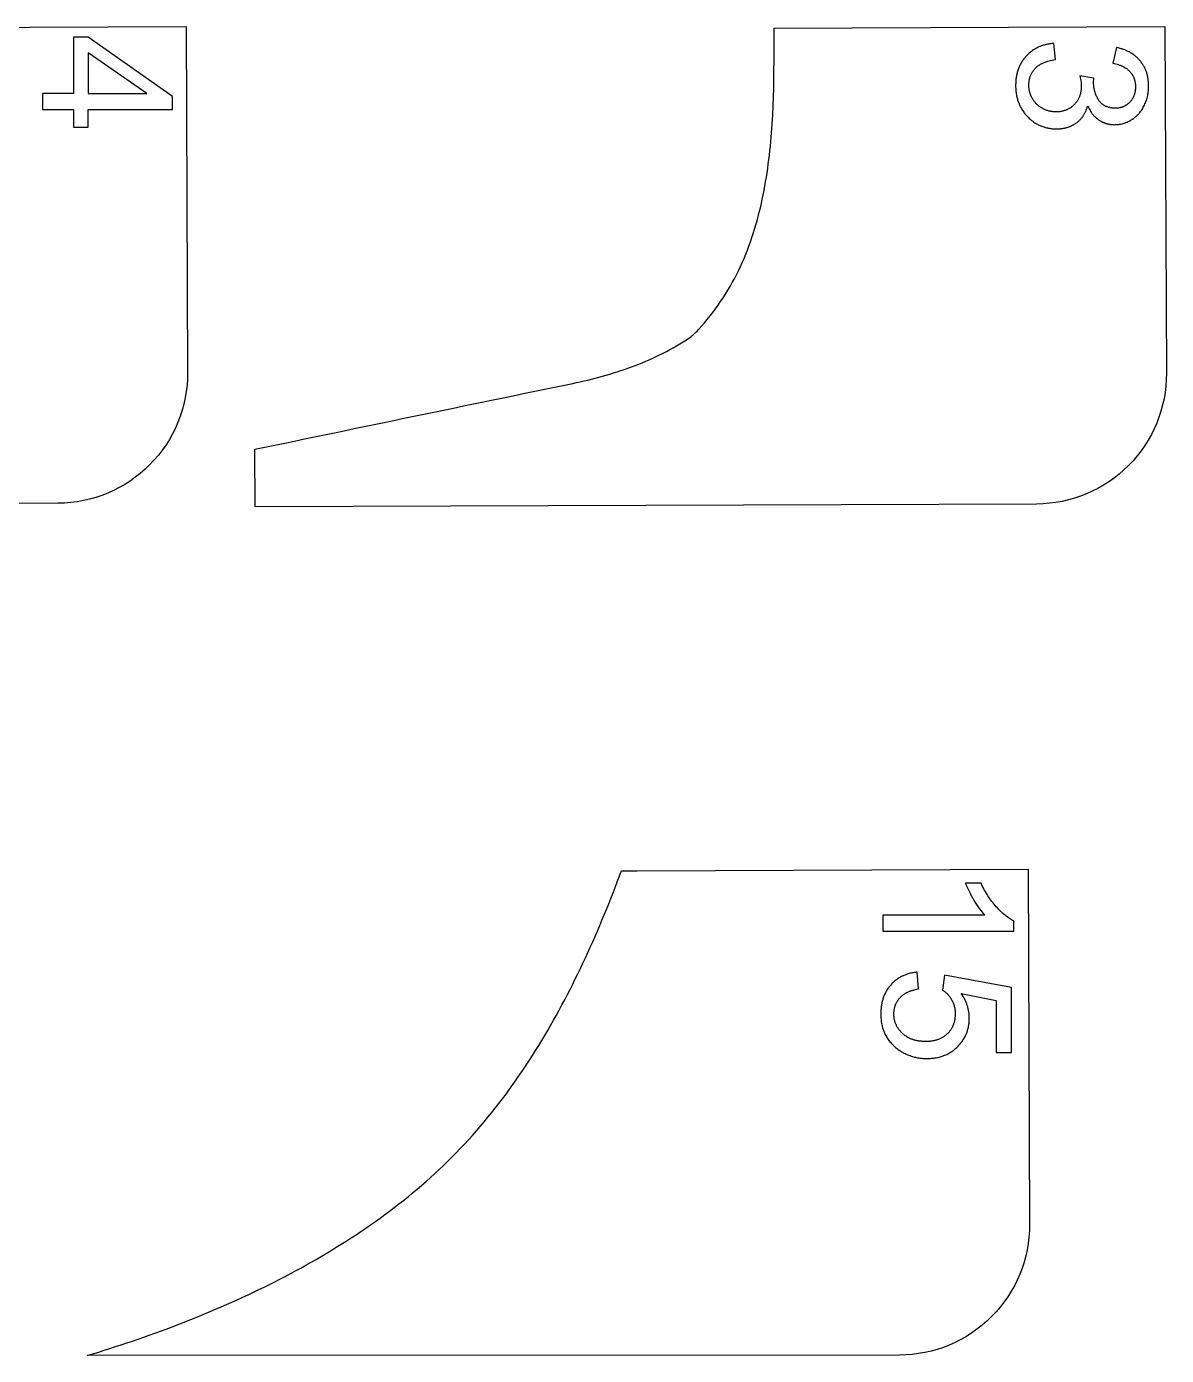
# Model space of a CAD drawing. Extents: x -8894 to -3022, y 6798 to 8329.
# Drawn here: x -4048 to -3610, y 7819 to 8329 of the extents above; entities that cross this region are included whole.
import ezdxf

# ---------------------------------------------------------------- set-up
doc = ezdxf.new("R2010")
doc.units = 0
doc.layers.add('LAYER_03', color=7, linetype='CONTINUOUS')
doc.layers.add('STEVILKE', color=7, linetype='CONTINUOUS')

msp = doc.modelspace()

# ---------------------------------------------------------------- linework, layer by layer
at = {"layer": 'LAYER_03'}
msp.add_lwpolyline([(-4136.9, 8328.63), (-3986.72, 8329.28), (-3986.15, 8196.61, -0.414232), (-4035.93, 8146.39), (-4435.93, 8144.69)], format="xyb", dxfattribs=at)
for points in [[(-3660.26, 8146.09), (-3960.22, 8145), (-3960.32, 8167.08, -0.000709), (-3838.29, 8192.37), (-3836.85, 8192.67), (-3835.41, 8192.99), (-3833.97, 8193.31), (-3832.54, 8193.65), (-3831.12, 8194), (-3829.69, 8194.36), (-3828.28, 8194.73), (-3826.86, 8195.12), (-3825.45, 8195.52), (-3824.05, 8195.93), (-3822.65, 8196.36), (-3821.26, 8196.8), (-3819.87, 8197.26), (-3818.48, 8197.73), (-3817.11, 8198.21), (-3815.73, 8198.71), (-3814.36, 8199.22), (-3813, 8199.76), (-3811.65, 8200.3), (-3810.3, 8200.87), (-3808.95, 8201.45), (-3807.61, 8202.05), (-3806.28, 8202.66), (-3804.96, 8203.3), (-3803.64, 8203.95), (-3802.33, 8204.63), (-3801.02, 8205.32), (-3799.73, 8206.04), (-3798.44, 8206.77), (-3797.17, 8207.52), (-3795.91, 8208.29), (-3794.66, 8209.08), (-3794.09, 8209.46), (-3793.53, 8209.86), (-3792.98, 8210.28), (-3792.45, 8210.71), (-3792.12, 8210.99), (-3791.8, 8211.27), (-3791.18, 8211.85), (-3790.58, 8212.44), (-3790.01, 8213.05), (-3788.87, 8214.32), (-3787.75, 8215.62), (-3786.66, 8216.93), (-3785.59, 8218.26), (-3784.55, 8219.61), (-3783.53, 8220.97), (-3782.53, 8222.36), (-3781.56, 8223.76), (-3780.62, 8225.18), (-3779.7, 8226.62), (-3778.81, 8228.08), (-3777.94, 8229.55), (-3777.09, 8231.04), (-3776.28, 8232.55), (-3775.48, 8234.08), (-3774.72, 8235.62), (-3773.98, 8237.18), (-3773.27, 8238.74), (-3772.58, 8240.31), (-3771.93, 8241.89), (-3771.3, 8243.48), (-3770.69, 8245.07), (-3770.11, 8246.68), (-3769.56, 8248.29), (-3769.03, 8249.91), (-3768.52, 8251.53), (-3768.03, 8253.16), (-3767.57, 8254.8), (-3767.13, 8256.44), (-3766.7, 8258.09), (-3766.3, 8259.75), (-3765.92, 8261.41), (-3765.56, 8263.08), (-3765.21, 8264.75), (-3764.88, 8266.43), (-3764.57, 8268.11), (-3764.28, 8269.8), (-3764, 8271.49), (-3763.74, 8273.18), (-3763.49, 8274.88), (-3763.26, 8276.58), (-3763.04, 8278.28), (-3762.84, 8279.99), (-3762.65, 8281.69), (-3762.47, 8283.4), (-3762.31, 8285.11), (-3762.16, 8286.82), (-3762.02, 8288.52), (-3761.89, 8290.23), (-3761.77, 8291.94), (-3761.66, 8293.65), (-3761.57, 8295.36), (-3761.4, 8298.78), (-3761.27, 8302.2), (-3761.17, 8305.63), (-3761.1, 8309.06), (-3761.07, 8312.49), (-3761.05, 8315.92), (-3761.05, 8328.63), (-3611.02, 8329.28), (-3610.44, 8196.3, -0.414422)], [(-3712.96, 7819.57), (-4024.65, 7819.42), (-4022.46, 7820.07), (-4020.28, 7820.73), (-4018.11, 7821.41), (-4015.94, 7822.09), (-4013.77, 7822.79), (-4011.6, 7823.49), (-4009.44, 7824.21), (-4007.29, 7824.93), (-4005.13, 7825.67), (-4002.98, 7826.41), (-4000.84, 7827.17), (-3998.7, 7827.94), (-3996.56, 7828.72), (-3994.43, 7829.51), (-3992.3, 7830.31), (-3990.17, 7831.12), (-3988.05, 7831.94), (-3985.93, 7832.77), (-3983.82, 7833.62), (-3981.71, 7834.47), (-3979.6, 7835.34), (-3977.5, 7836.22), (-3975.4, 7837.11), (-3973.31, 7838.01), (-3971.22, 7838.93), (-3969.14, 7839.85), (-3967.06, 7840.79), (-3964.99, 7841.74), (-3962.93, 7842.7), (-3960.87, 7843.67), (-3958.82, 7844.66), (-3956.78, 7845.65), (-3954.75, 7846.66), (-3952.72, 7847.68), (-3950.71, 7848.71), (-3948.7, 7849.76), (-3946.69, 7850.81), (-3944.7, 7851.88), (-3942.72, 7852.96), (-3940.74, 7854.06), (-3938.78, 7855.16), (-3936.82, 7856.28), (-3934.87, 7857.42), (-3932.93, 7858.56), (-3931, 7859.72), (-3929.08, 7860.9), (-3927.17, 7862.08), (-3925.27, 7863.29), (-3923.38, 7864.5), (-3921.5, 7865.73), (-3919.63, 7866.98), (-3917.77, 7868.24), (-3915.92, 7869.52), (-3914.08, 7870.81), (-3912.25, 7872.12), (-3910.44, 7873.44), (-3908.63, 7874.78), (-3906.84, 7876.14), (-3905.06, 7877.52), (-3903.29, 7878.91), (-3901.53, 7880.32), (-3899.79, 7881.75), (-3898.06, 7883.2), (-3896.34, 7884.67), (-3894.64, 7886.16), (-3892.94, 7887.66), (-3891.27, 7889.19), (-3889.6, 7890.74), (-3887.95, 7892.3), (-3886.32, 7893.89), (-3884.7, 7895.5), (-3883.09, 7897.13), (-3881.5, 7898.77), (-3879.92, 7900.44), (-3878.36, 7902.13), (-3876.83, 7903.83), (-3875.31, 7905.55), (-3873.81, 7907.28), (-3872.34, 7909.02), (-3870.88, 7910.77), (-3869.45, 7912.54), (-3868.04, 7914.31), (-3866.65, 7916.1), (-3865.28, 7917.9), (-3863.93, 7919.7), (-3862.6, 7921.52), (-3861.28, 7923.35), (-3859.99, 7925.19), (-3858.71, 7927.04), (-3857.45, 7928.9), (-3856.2, 7930.77), (-3854.97, 7932.65), (-3853.76, 7934.54), (-3852.57, 7936.44), (-3851.39, 7938.34), (-3850.22, 7940.26), (-3849.07, 7942.18), (-3847.93, 7944.11), (-3846.81, 7946.05), (-3845.7, 7948), (-3844.61, 7949.96), (-3843.53, 7951.92), (-3842.46, 7953.89), (-3841.41, 7955.87), (-3840.37, 7957.86), (-3839.34, 7959.85), (-3838.33, 7961.85), (-3837.33, 7963.86), (-3836.34, 7965.88), (-3835.36, 7967.9), (-3834.4, 7969.93), (-3833.44, 7971.96), (-3832.5, 7974.01), (-3831.57, 7976.06), (-3830.65, 7978.11), (-3829.75, 7980.17), (-3828.85, 7982.24), (-3827.96, 7984.31), (-3827.09, 7986.39), (-3826.22, 7988.48), (-3825.36, 7990.57), (-3824.52, 7992.67), (-3823.68, 7994.77), (-3822.86, 7996.88), (-3822.04, 7998.99), (-3821.23, 8001.11), (-3819.64, 8005.36), (-3813.57, 8005.37), (-3663.57, 8006.01), (-3662.98, 7869.79, -0.415333)]]:
    msp.add_lwpolyline(points, format="xyb", close=True, dxfattribs=at)
at = {"layer": 'STEVILKE'}
for points in [[(-4041.85, 8303.54), (-4041.85, 8297.41), (-4029.89, 8297.41), (-4029.89, 8290.66), (-4024.27, 8290.66), (-4024.27, 8297.41), (-3991.89, 8297.41), (-3991.89, 8302.42), (-4024.27, 8325.22), (-4029.89, 8325.22), (-4029.89, 8303.54)], [(-3653.65, 8322.8), (-3654.04, 8322.77), (-3654.42, 8322.74), (-3654.8, 8322.7), (-3655.18, 8322.65), (-3655.55, 8322.59), (-3655.92, 8322.53), (-3656.28, 8322.45), (-3656.64, 8322.37), (-3656.99, 8322.29), (-3657.34, 8322.19), (-3657.69, 8322.09), (-3658.03, 8321.98), (-3658.37, 8321.86), (-3658.7, 8321.74), (-3659.03, 8321.61), (-3659.36, 8321.47), (-3659.68, 8321.32), (-3660, 8321.17), (-3660.31, 8321.01), (-3660.62, 8320.84), (-3660.92, 8320.66), (-3661.22, 8320.48), (-3661.52, 8320.29), (-3661.81, 8320.09), (-3662.09, 8319.88), (-3662.38, 8319.67), (-3662.66, 8319.45), (-3662.93, 8319.22), (-3663.2, 8318.98), (-3663.46, 8318.74), (-3663.73, 8318.49), (-3663.98, 8318.23), (-3664.23, 8317.96), (-3664.48, 8317.69), (-3664.71, 8317.42), (-3664.94, 8317.14), (-3665.16, 8316.86), (-3665.38, 8316.57), (-3665.59, 8316.28), (-3665.78, 8315.98), (-3665.98, 8315.68), (-3666.16, 8315.37), (-3666.34, 8315.06), (-3666.5, 8314.75), (-3666.67, 8314.43), (-3666.82, 8314.1), (-3666.97, 8313.77), (-3667.11, 8313.44), (-3667.24, 8313.1), (-3667.36, 8312.76), (-3667.48, 8312.41), (-3667.59, 8312.05), (-3667.69, 8311.7), (-3667.78, 8311.34), (-3667.87, 8310.97), (-3667.95, 8310.6), (-3668.02, 8310.22), (-3668.08, 8309.84), (-3668.14, 8309.46), (-3668.19, 8309.07), (-3668.23, 8308.67), (-3668.27, 8308.27), (-3668.29, 8307.87), (-3668.31, 8307.46), (-3668.32, 8307.01), (-3668.33, 8306.56), (-3668.32, 8306.11), (-3668.31, 8305.67), (-3668.28, 8305.24), (-3668.25, 8304.81), (-3668.21, 8304.38), (-3668.16, 8303.96), (-3668.1, 8303.55), (-3668.03, 8303.13), (-3667.95, 8302.73), (-3667.86, 8302.32), (-3667.77, 8301.93), (-3667.66, 8301.53), (-3667.55, 8301.14), (-3667.43, 8300.76), (-3667.29, 8300.38), (-3667.15, 8300), (-3667, 8299.63), (-3666.84, 8299.27), (-3666.67, 8298.9), (-3666.49, 8298.55), (-3666.31, 8298.2), (-3666.11, 8297.85), (-3665.91, 8297.5), (-3665.69, 8297.17), (-3665.47, 8296.83), (-3665.24, 8296.5), (-3665, 8296.18), (-3664.75, 8295.86), (-3664.49, 8295.54), (-3664.22, 8295.23), (-3663.94, 8294.93), (-3663.66, 8294.63), (-3663.38, 8294.35), (-3663.09, 8294.07), (-3662.8, 8293.8), (-3662.5, 8293.54), (-3662.2, 8293.29), (-3661.9, 8293.05), (-3661.59, 8292.82), (-3661.28, 8292.6), (-3660.96, 8292.39), (-3660.64, 8292.19), (-3660.31, 8291.99), (-3659.98, 8291.81), (-3659.65, 8291.63), (-3659.31, 8291.47), (-3658.97, 8291.31), (-3658.62, 8291.16), (-3658.27, 8291.02), (-3657.91, 8290.89), (-3657.55, 8290.77), (-3657.19, 8290.66), (-3656.82, 8290.56), (-3656.45, 8290.46), (-3656.07, 8290.38), (-3655.69, 8290.3), (-3655.3, 8290.24), (-3654.91, 8290.18), (-3654.52, 8290.13), (-3654.12, 8290.09), (-3653.72, 8290.07), (-3653.31, 8290.05), (-3652.71, 8290.03), (-3652.13, 8290.04), (-3651.84, 8290.05), (-3651.55, 8290.07), (-3651.27, 8290.09), (-3650.99, 8290.11), (-3650.71, 8290.14), (-3650.44, 8290.18), (-3650.17, 8290.22), (-3649.9, 8290.26), (-3649.63, 8290.31), (-3649.37, 8290.37), (-3649.11, 8290.43), (-3648.86, 8290.49), (-3648.6, 8290.56), (-3648.35, 8290.64), (-3648.11, 8290.72), (-3647.86, 8290.8), (-3647.62, 8290.89), (-3647.38, 8290.98), (-3647.15, 8291.08), (-3646.92, 8291.19), (-3646.69, 8291.29), (-3646.46, 8291.41), (-3646.24, 8291.53), (-3646.02, 8291.65), (-3645.8, 8291.78), (-3645.58, 8291.91), (-3645.37, 8292.05), (-3645.16, 8292.19), (-3644.96, 8292.34), (-3644.76, 8292.49), (-3644.56, 8292.65), (-3644.37, 8292.81), (-3644.18, 8292.97), (-3644, 8293.14), (-3643.82, 8293.31), (-3643.64, 8293.49), (-3643.47, 8293.67), (-3643.3, 8293.85), (-3643.14, 8294.04), (-3642.98, 8294.23), (-3642.82, 8294.43), (-3642.67, 8294.63), (-3642.53, 8294.83), (-3642.38, 8295.04), (-3642.25, 8295.25), (-3642.11, 8295.47), (-3641.98, 8295.69), (-3641.85, 8295.91), (-3641.73, 8296.14), (-3641.62, 8296.37), (-3641.5, 8296.61), (-3641.39, 8296.85), (-3641.29, 8297.09), (-3641.19, 8297.34), (-3641.09, 8297.59), (-3641, 8297.85), (-3640.91, 8298.11), (-3640.82, 8298.37), (-3640.74, 8298.64), (-3640.67, 8298.91), (-3640.48, 8298.49), (-3640.29, 8298.07), (-3640.09, 8297.67), (-3639.87, 8297.28), (-3639.65, 8296.91), (-3639.42, 8296.54), (-3639.19, 8296.19), (-3639.06, 8296.02), (-3638.94, 8295.86), (-3638.81, 8295.69), (-3638.68, 8295.53), (-3638.55, 8295.37), (-3638.42, 8295.22), (-3638.28, 8295.07), (-3638.14, 8294.92), (-3638, 8294.77), (-3637.86, 8294.63), (-3637.71, 8294.49), (-3637.57, 8294.36), (-3637.42, 8294.23), (-3637.27, 8294.1), (-3637.11, 8293.97), (-3636.95, 8293.85), (-3636.8, 8293.73), (-3636.64, 8293.61), (-3636.47, 8293.5), (-3636.31, 8293.39), (-3636.14, 8293.28), (-3635.98, 8293.18), (-3635.81, 8293.08), (-3635.64, 8292.98), (-3635.47, 8292.89), (-3635.3, 8292.8), (-3635.13, 8292.71), (-3634.95, 8292.63), (-3634.78, 8292.55), (-3634.6, 8292.48), (-3634.42, 8292.4), (-3634.24, 8292.33), (-3634.06, 8292.27), (-3633.88, 8292.2), (-3633.7, 8292.14), (-3633.52, 8292.09), (-3633.33, 8292.04), (-3633.14, 8291.99), (-3632.96, 8291.94), (-3632.77, 8291.9), (-3632.58, 8291.86), (-3632.39, 8291.82), (-3632.19, 8291.79), (-3632, 8291.76), (-3631.8, 8291.73), (-3631.61, 8291.71), (-3631.21, 8291.68), (-3630.81, 8291.65), (-3630.38, 8291.64), (-3629.96, 8291.65), (-3629.54, 8291.67), (-3629.12, 8291.7), (-3628.71, 8291.75), (-3628.3, 8291.82), (-3627.89, 8291.89), (-3627.48, 8291.98), (-3627.07, 8292.09), (-3626.67, 8292.21), (-3626.27, 8292.35), (-3625.87, 8292.49), (-3625.48, 8292.66), (-3625.08, 8292.84), (-3624.69, 8293.03), (-3624.3, 8293.23), (-3624.11, 8293.34), (-3623.92, 8293.45), (-3623.73, 8293.57), (-3623.55, 8293.69), (-3623.36, 8293.81), (-3623.18, 8293.93), (-3623, 8294.06), (-3622.83, 8294.19), (-3622.66, 8294.33), (-3622.48, 8294.46), (-3622.32, 8294.6), (-3622.15, 8294.75), (-3621.98, 8294.9), (-3621.82, 8295.05), (-3621.66, 8295.2), (-3621.51, 8295.36), (-3621.35, 8295.52), (-3621.2, 8295.68), (-3621.05, 8295.85), (-3620.9, 8296.02), (-3620.62, 8296.37), (-3620.34, 8296.73), (-3620.07, 8297.11), (-3619.81, 8297.5), (-3619.56, 8297.9), (-3619.32, 8298.32), (-3619.09, 8298.74), (-3618.88, 8299.17), (-3618.67, 8299.61), (-3618.49, 8300.05), (-3618.31, 8300.49), (-3618.15, 8300.95), (-3618, 8301.4), (-3617.87, 8301.87), (-3617.75, 8302.34), (-3617.64, 8302.81), (-3617.55, 8303.29), (-3617.47, 8303.78), (-3617.4, 8304.27), (-3617.35, 8304.77), (-3617.31, 8305.27), (-3617.28, 8305.78), (-3617.27, 8306.14), (-3617.27, 8306.51), (-3617.27, 8306.87), (-3617.28, 8307.23), (-3617.3, 8307.58), (-3617.32, 8307.93), (-3617.35, 8308.28), (-3617.39, 8308.63), (-3617.43, 8308.97), (-3617.48, 8309.3), (-3617.54, 8309.64), (-3617.6, 8309.97), (-3617.67, 8310.29), (-3617.75, 8310.61), (-3617.83, 8310.93), (-3617.92, 8311.25), (-3618.02, 8311.56), (-3618.13, 8311.87), (-3618.24, 8312.17), (-3618.36, 8312.48), (-3618.48, 8312.77), (-3618.61, 8313.07), (-3618.75, 8313.36), (-3618.89, 8313.65), (-3619.05, 8313.93), (-3619.2, 8314.21), (-3619.37, 8314.49), (-3619.54, 8314.76), (-3619.72, 8315.03), (-3619.91, 8315.29), (-3620.1, 8315.56), (-3620.3, 8315.82), (-3620.5, 8316.07), (-3620.71, 8316.32), (-3620.93, 8316.56), (-3621.15, 8316.8), (-3621.38, 8317.03), (-3621.61, 8317.26), (-3621.85, 8317.48), (-3622.1, 8317.7), (-3622.35, 8317.91), (-3622.6, 8318.12), (-3622.86, 8318.32), (-3623.13, 8318.51), (-3623.4, 8318.7), (-3623.68, 8318.89), (-3623.97, 8319.06), (-3624.26, 8319.24), (-3624.55, 8319.41), (-3624.85, 8319.57), (-3625.16, 8319.73), (-3625.47, 8319.88), (-3625.79, 8320.03), (-3626.11, 8320.17), (-3626.44, 8320.3), (-3626.78, 8320.43), (-3627.12, 8320.56), (-3627.46, 8320.68), (-3627.82, 8320.79), (-3628.17, 8320.9), (-3628.54, 8321.01), (-3628.9, 8321.1), (-3629.66, 8321.28), (-3630.98, 8315.19), (-3630.43, 8315.08), (-3629.9, 8314.96), (-3629.38, 8314.82), (-3628.89, 8314.67), (-3628.65, 8314.59), (-3628.41, 8314.5), (-3628.18, 8314.42), (-3627.95, 8314.33), (-3627.73, 8314.24), (-3627.51, 8314.14), (-3627.3, 8314.04), (-3627.09, 8313.94), (-3626.88, 8313.83), (-3626.68, 8313.73), (-3626.49, 8313.61), (-3626.29, 8313.5), (-3626.11, 8313.38), (-3625.93, 8313.26), (-3625.75, 8313.14), (-3625.57, 8313.01), (-3625.41, 8312.88), (-3625.24, 8312.74), (-3625.08, 8312.61), (-3624.93, 8312.47), (-3624.78, 8312.32), (-3624.63, 8312.18), (-3624.49, 8312.03), (-3624.35, 8311.87), (-3624.22, 8311.72), (-3624.09, 8311.56), (-3623.97, 8311.4), (-3623.85, 8311.24), (-3623.73, 8311.08), (-3623.62, 8310.91), (-3623.52, 8310.74), (-3623.42, 8310.57), (-3623.32, 8310.4), (-3623.23, 8310.22), (-3623.14, 8310.05), (-3623.05, 8309.87), (-3622.98, 8309.69), (-3622.9, 8309.5), (-3622.83, 8309.32), (-3622.77, 8309.13), (-3622.71, 8308.94), (-3622.65, 8308.75), (-3622.6, 8308.55), (-3622.55, 8308.36), (-3622.51, 8308.16), (-3622.47, 8307.96), (-3622.43, 8307.75), (-3622.4, 8307.55), (-3622.38, 8307.34), (-3622.36, 8307.13), (-3622.34, 8306.92), (-3622.33, 8306.71), (-3622.32, 8306.49), (-3622.32, 8306.27), (-3622.32, 8306.05), (-3622.33, 8305.83), (-3622.34, 8305.61), (-3622.35, 8305.38), (-3622.37, 8305.17), (-3622.4, 8304.95), (-3622.42, 8304.74), (-3622.45, 8304.53), (-3622.49, 8304.32), (-3622.53, 8304.11), (-3622.58, 8303.91), (-3622.62, 8303.71), (-3622.68, 8303.51), (-3622.73, 8303.32), (-3622.8, 8303.13), (-3622.86, 8302.94), (-3622.93, 8302.76), (-3623, 8302.57), (-3623.08, 8302.39), (-3623.17, 8302.22), (-3623.25, 8302.04), (-3623.34, 8301.87), (-3623.44, 8301.7), (-3623.54, 8301.53), (-3623.64, 8301.37), (-3623.75, 8301.21), (-3623.86, 8301.05), (-3623.98, 8300.9), (-3624.1, 8300.74), (-3624.22, 8300.59), (-3624.35, 8300.45), (-3624.48, 8300.3), (-3624.62, 8300.16), (-3624.76, 8300.02), (-3624.91, 8299.89), (-3625.06, 8299.76), (-3625.2, 8299.63), (-3625.36, 8299.51), (-3625.51, 8299.39), (-3625.66, 8299.28), (-3625.82, 8299.17), (-3625.98, 8299.07), (-3626.14, 8298.97), (-3626.31, 8298.87), (-3626.47, 8298.78), (-3626.64, 8298.7), (-3626.81, 8298.62), (-3626.98, 8298.54), (-3627.16, 8298.47), (-3627.33, 8298.4), (-3627.51, 8298.34), (-3627.69, 8298.28), (-3627.87, 8298.23), (-3628.06, 8298.18), (-3628.24, 8298.14), (-3628.43, 8298.1), (-3628.62, 8298.06), (-3628.82, 8298.03), (-3629.01, 8298.01), (-3629.21, 8297.98), (-3629.41, 8297.97), (-3629.61, 8297.95), (-3629.81, 8297.95), (-3630.02, 8297.94), (-3630.23, 8297.94), (-3630.44, 8297.95), (-3630.7, 8297.96), (-3630.96, 8297.98), (-3631.21, 8298.01), (-3631.46, 8298.04), (-3631.71, 8298.07), (-3631.95, 8298.12), (-3632.19, 8298.17), (-3632.42, 8298.22), (-3632.65, 8298.28), (-3632.87, 8298.35), (-3633.09, 8298.42), (-3633.3, 8298.5), (-3633.51, 8298.58), (-3633.71, 8298.67), (-3633.91, 8298.77), (-3634.11, 8298.87), (-3634.3, 8298.98), (-3634.49, 8299.09), (-3634.67, 8299.22), (-3634.85, 8299.34), (-3635.02, 8299.47), (-3635.19, 8299.61), (-3635.35, 8299.76), (-3635.51, 8299.91), (-3635.66, 8300.06), (-3635.81, 8300.22), (-3635.96, 8300.39), (-3636.1, 8300.57), (-3636.24, 8300.75), (-3636.37, 8300.93), (-3636.5, 8301.12), (-3636.62, 8301.32), (-3636.74, 8301.52), (-3636.85, 8301.72), (-3636.96, 8301.93), (-3637.07, 8302.13), (-3637.17, 8302.34), (-3637.27, 8302.55), (-3637.36, 8302.76), (-3637.45, 8302.97), (-3637.54, 8303.18), (-3637.62, 8303.4), (-3637.7, 8303.61), (-3637.77, 8303.83), (-3637.84, 8304.05), (-3637.91, 8304.26), (-3637.97, 8304.49), (-3638.03, 8304.71), (-3638.08, 8304.93), (-3638.13, 8305.16), (-3638.17, 8305.38), (-3638.22, 8305.61), (-3638.25, 8305.84), (-3638.29, 8306.07), (-3638.31, 8306.3), (-3638.34, 8306.53), (-3638.36, 8306.77), (-3638.38, 8307), (-3638.4, 8307.48), (-3638.41, 8307.96), (-3638.4, 8308.45), (-3638.39, 8308.54), (-3638.38, 8308.65), (-3638.36, 8308.88), (-3638.33, 8309.14), (-3638.29, 8309.43), (-3643.65, 8310.32), (-3643.51, 8309.68), (-3643.4, 8309.06), (-3643.3, 8308.48), (-3643.22, 8307.92), (-3643.17, 8307.39), (-3643.15, 8307.14), (-3643.14, 8306.89), (-3643.13, 8306.65), (-3643.12, 8306.41), (-3643.12, 8306.19), (-3643.13, 8305.97), (-3643.14, 8305.7), (-3643.16, 8305.44), (-3643.18, 8305.18), (-3643.21, 8304.93), (-3643.24, 8304.67), (-3643.28, 8304.43), (-3643.33, 8304.18), (-3643.38, 8303.94), (-3643.43, 8303.7), (-3643.49, 8303.46), (-3643.56, 8303.23), (-3643.63, 8303), (-3643.7, 8302.77), (-3643.78, 8302.55), (-3643.87, 8302.33), (-3643.96, 8302.11), (-3644.06, 8301.89), (-3644.16, 8301.68), (-3644.27, 8301.47), (-3644.38, 8301.27), (-3644.49, 8301.07), (-3644.62, 8300.87), (-3644.75, 8300.67), (-3644.88, 8300.48), (-3645.02, 8300.29), (-3645.16, 8300.1), (-3645.31, 8299.92), (-3645.46, 8299.74), (-3645.62, 8299.56), (-3645.79, 8299.39), (-3645.96, 8299.22), (-3646.13, 8299.05), (-3646.31, 8298.89), (-3646.5, 8298.73), (-3646.68, 8298.58), (-3646.87, 8298.43), (-3647.06, 8298.29), (-3647.25, 8298.16), (-3647.44, 8298.03), (-3647.64, 8297.9), (-3647.84, 8297.78), (-3648.05, 8297.67), (-3648.25, 8297.56), (-3648.46, 8297.46), (-3648.67, 8297.36), (-3648.89, 8297.27), (-3649.1, 8297.18), (-3649.32, 8297.1), (-3649.55, 8297.03), (-3649.77, 8296.96), (-3650, 8296.89), (-3650.23, 8296.83), (-3650.46, 8296.78), (-3650.7, 8296.73), (-3650.94, 8296.69), (-3651.18, 8296.65), (-3651.42, 8296.62), (-3651.67, 8296.6), (-3651.92, 8296.57), (-3652.17, 8296.56), (-3652.42, 8296.55), (-3652.68, 8296.55), (-3652.94, 8296.55), (-3653.2, 8296.56), (-3653.48, 8296.57), (-3653.75, 8296.59), (-3654.02, 8296.61), (-3654.29, 8296.64), (-3654.55, 8296.68), (-3654.81, 8296.72), (-3655.07, 8296.77), (-3655.32, 8296.82), (-3655.57, 8296.88), (-3655.82, 8296.95), (-3656.06, 8297.02), (-3656.31, 8297.09), (-3656.55, 8297.17), (-3656.78, 8297.26), (-3657.01, 8297.36), (-3657.24, 8297.45), (-3657.47, 8297.56), (-3657.7, 8297.67), (-3657.92, 8297.79), (-3658.13, 8297.91), (-3658.35, 8298.04), (-3658.56, 8298.17), (-3658.77, 8298.31), (-3658.98, 8298.45), (-3659.18, 8298.6), (-3659.38, 8298.76), (-3659.58, 8298.92), (-3659.77, 8299.09), (-3659.96, 8299.26), (-3660.15, 8299.44), (-3660.33, 8299.63), (-3660.52, 8299.82), (-3660.69, 8300.01), (-3660.86, 8300.21), (-3661.03, 8300.41), (-3661.19, 8300.61), (-3661.34, 8300.81), (-3661.49, 8301.02), (-3661.63, 8301.23), (-3661.77, 8301.44), (-3661.9, 8301.65), (-3662.02, 8301.87), (-3662.14, 8302.09), (-3662.25, 8302.31), (-3662.36, 8302.53), (-3662.46, 8302.76), (-3662.55, 8302.99), (-3662.64, 8303.22), (-3662.72, 8303.45), (-3662.8, 8303.69), (-3662.87, 8303.92), (-3662.93, 8304.16), (-3662.99, 8304.41), (-3663.04, 8304.65), (-3663.09, 8304.9), (-3663.13, 8305.15), (-3663.16, 8305.4), (-3663.19, 8305.66), (-3663.21, 8305.91), (-3663.23, 8306.17), (-3663.24, 8306.43), (-3663.25, 8306.7), (-3663.24, 8306.97), (-3663.24, 8307.23), (-3663.23, 8307.46), (-3663.21, 8307.69), (-3663.19, 8307.91), (-3663.17, 8308.13), (-3663.14, 8308.34), (-3663.11, 8308.56), (-3663.07, 8308.77), (-3663.03, 8308.98), (-3662.98, 8309.19), (-3662.93, 8309.4), (-3662.88, 8309.6), (-3662.82, 8309.8), (-3662.75, 8310), (-3662.69, 8310.19), (-3662.61, 8310.39), (-3662.54, 8310.58), (-3662.45, 8310.77), (-3662.37, 8310.96), (-3662.28, 8311.14), (-3662.18, 8311.32), (-3662.09, 8311.5), (-3661.98, 8311.68), (-3661.87, 8311.86), (-3661.76, 8312.03), (-3661.65, 8312.2), (-3661.52, 8312.37), (-3661.4, 8312.53), (-3661.27, 8312.7), (-3661.14, 8312.86), (-3661, 8313.02), (-3660.85, 8313.18), (-3660.71, 8313.33), (-3660.55, 8313.48), (-3660.4, 8313.63), (-3660.23, 8313.77), (-3660.06, 8313.92), (-3659.89, 8314.06), (-3659.71, 8314.19), (-3659.52, 8314.33), (-3659.33, 8314.46), (-3659.13, 8314.58), (-3658.93, 8314.71), (-3658.72, 8314.83), (-3658.51, 8314.94), (-3658.29, 8315.06), (-3658.06, 8315.17), (-3657.83, 8315.28), (-3657.6, 8315.38), (-3657.36, 8315.48), (-3657.11, 8315.58), (-3656.86, 8315.68), (-3656.6, 8315.77), (-3656.06, 8315.95), (-3655.51, 8316.11), (-3654.93, 8316.26), (-3654.33, 8316.4), (-3653.71, 8316.53), (-3653.06, 8316.64)], [(-4024.27, 8303.54), (-4001.74, 8303.54), (-4024.27, 8319.19)], [(-3680.15, 7988.32), (-3719.24, 7988.32), (-3719.24, 7982.18), (-3669.07, 7982.18), (-3669.07, 7986.14), (-3669.48, 7986.34), (-3669.88, 7986.57), (-3670.29, 7986.82), (-3670.7, 7987.08), (-3671.11, 7987.36), (-3671.53, 7987.65), (-3671.94, 7987.97), (-3672.36, 7988.3), (-3672.78, 7988.65), (-3673.2, 7989.02), (-3673.62, 7989.4), (-3674.04, 7989.8), (-3674.47, 7990.22), (-3674.89, 7990.66), (-3675.32, 7991.12), (-3675.75, 7991.59), (-3676.18, 7992.08), (-3676.59, 7992.57), (-3677, 7993.08), (-3677.41, 7993.6), (-3677.8, 7994.12), (-3678.19, 7994.66), (-3678.57, 7995.21), (-3678.94, 7995.76), (-3679.3, 7996.33), (-3679.65, 7996.91), (-3680, 7997.5), (-3680.34, 7998.09), (-3680.67, 7998.7), (-3680.99, 7999.32), (-3681.31, 7999.95), (-3681.61, 8000.59), (-3687.54, 8000.59), (-3687.26, 7999.86), (-3686.95, 7999.11), (-3686.6, 7998.34), (-3686.22, 7997.54), (-3685.81, 7996.72), (-3685.36, 7995.88), (-3684.88, 7995.02), (-3684.37, 7994.13), (-3683.84, 7993.25), (-3683.32, 7992.42), (-3682.79, 7991.63), (-3682.26, 7990.88), (-3681.73, 7990.17), (-3681.2, 7989.51), (-3680.67, 7988.89), (-3680.41, 7988.6)], [(-3706.15, 7966.47), (-3706.54, 7966.43), (-3706.93, 7966.38), (-3707.31, 7966.32), (-3707.69, 7966.26), (-3708.06, 7966.19), (-3708.43, 7966.11), (-3708.79, 7966.02), (-3709.15, 7965.93), (-3709.5, 7965.83), (-3709.85, 7965.73), (-3710.19, 7965.61), (-3710.53, 7965.49), (-3710.86, 7965.36), (-3711.19, 7965.22), (-3711.52, 7965.08), (-3711.84, 7964.93), (-3712.15, 7964.77), (-3712.46, 7964.61), (-3712.76, 7964.44), (-3713.06, 7964.26), (-3713.36, 7964.07), (-3713.65, 7963.88), (-3713.93, 7963.68), (-3714.21, 7963.47), (-3714.49, 7963.25), (-3714.76, 7963.03), (-3715.02, 7962.8), (-3715.28, 7962.56), (-3715.54, 7962.32), (-3715.79, 7962.07), (-3716.03, 7961.81), (-3716.27, 7961.54), (-3716.51, 7961.27), (-3716.74, 7961), (-3716.96, 7960.71), (-3717.17, 7960.43), (-3717.37, 7960.14), (-3717.57, 7959.84), (-3717.76, 7959.54), (-3717.94, 7959.23), (-3718.12, 7958.92), (-3718.29, 7958.61), (-3718.45, 7958.28), (-3718.6, 7957.96), (-3718.75, 7957.63), (-3718.88, 7957.29), (-3719.01, 7956.95), (-3719.14, 7956.61), (-3719.25, 7956.26), (-3719.36, 7955.9), (-3719.46, 7955.54), (-3719.56, 7955.18), (-3719.64, 7954.81), (-3719.72, 7954.43), (-3719.79, 7954.05), (-3719.85, 7953.67), (-3719.91, 7953.28), (-3719.96, 7952.88), (-3720, 7952.49), (-3720.03, 7952.08), (-3720.06, 7951.67), (-3720.08, 7951.26), (-3720.09, 7950.84), (-3720.09, 7950.42), (-3720.09, 7949.9), (-3720.07, 7949.39), (-3720.04, 7948.89), (-3720, 7948.39), (-3719.94, 7947.9), (-3719.88, 7947.42), (-3719.8, 7946.95), (-3719.71, 7946.48), (-3719.61, 7946.02), (-3719.5, 7945.56), (-3719.38, 7945.11), (-3719.24, 7944.67), (-3719.09, 7944.24), (-3718.93, 7943.81), (-3718.76, 7943.39), (-3718.58, 7942.98), (-3718.38, 7942.57), (-3718.17, 7942.17), (-3717.95, 7941.78), (-3717.72, 7941.39), (-3717.48, 7941.01), (-3717.22, 7940.64), (-3716.96, 7940.28), (-3716.68, 7939.92), (-3716.39, 7939.56), (-3716.09, 7939.22), (-3715.77, 7938.88), (-3715.45, 7938.55), (-3715.11, 7938.23), (-3714.76, 7937.91), (-3714.4, 7937.6), (-3714.03, 7937.29), (-3713.71, 7937.05), (-3713.4, 7936.82), (-3713.08, 7936.59), (-3712.76, 7936.37), (-3712.44, 7936.16), (-3712.11, 7935.95), (-3711.78, 7935.75), (-3711.44, 7935.56), (-3711.1, 7935.38), (-3710.76, 7935.21), (-3710.41, 7935.04), (-3710.06, 7934.89), (-3709.71, 7934.73), (-3709.35, 7934.59), (-3708.99, 7934.46), (-3708.62, 7934.33), (-3708.25, 7934.21), (-3707.88, 7934.1), (-3707.51, 7933.99), (-3707.13, 7933.9), (-3706.75, 7933.81), (-3706.36, 7933.73), (-3705.97, 7933.65), (-3705.58, 7933.59), (-3705.18, 7933.53), (-3704.78, 7933.48), (-3704.38, 7933.44), (-3703.97, 7933.4), (-3703.56, 7933.38), (-3703.14, 7933.36), (-3702.72, 7933.34), (-3702.3, 7933.34), (-3701.86, 7933.35), (-3701.42, 7933.36), (-3700.99, 7933.38), (-3700.56, 7933.41), (-3700.14, 7933.45), (-3699.72, 7933.5), (-3699.31, 7933.56), (-3698.9, 7933.62), (-3698.5, 7933.7), (-3698.1, 7933.78), (-3697.71, 7933.87), (-3697.32, 7933.97), (-3696.94, 7934.08), (-3696.56, 7934.2), (-3696.19, 7934.33), (-3695.82, 7934.47), (-3695.46, 7934.61), (-3695.11, 7934.76), (-3694.75, 7934.93), (-3694.41, 7935.1), (-3694.07, 7935.28), (-3693.73, 7935.47), (-3693.4, 7935.66), (-3693.07, 7935.87), (-3692.75, 7936.09), (-3692.44, 7936.31), (-3692.12, 7936.54), (-3691.82, 7936.79), (-3691.52, 7937.04), (-3691.22, 7937.29), (-3690.93, 7937.56), (-3690.64, 7937.84), (-3690.37, 7938.12), (-3690.1, 7938.41), (-3689.83, 7938.7), (-3689.58, 7939), (-3689.34, 7939.3), (-3689.1, 7939.6), (-3688.88, 7939.91), (-3688.66, 7940.22), (-3688.45, 7940.53), (-3688.25, 7940.85), (-3688.06, 7941.17), (-3687.88, 7941.5), (-3687.71, 7941.83), (-3687.55, 7942.17), (-3687.39, 7942.51), (-3687.24, 7942.85), (-3687.11, 7943.2), (-3686.98, 7943.55), (-3686.86, 7943.9), (-3686.75, 7944.26), (-3686.65, 7944.63), (-3686.55, 7944.99), (-3686.47, 7945.36), (-3686.39, 7945.74), (-3686.33, 7946.12), (-3686.27, 7946.5), (-3686.22, 7946.89), (-3686.18, 7947.28), (-3686.15, 7947.67), (-3686.13, 7948.07), (-3686.12, 7948.48), (-3686.11, 7948.88), (-3686.11, 7949.19), (-3686.12, 7949.5), (-3686.14, 7949.81), (-3686.16, 7950.11), (-3686.19, 7950.42), (-3686.22, 7950.72), (-3686.26, 7951.02), (-3686.31, 7951.33), (-3686.36, 7951.63), (-3686.42, 7951.93), (-3686.48, 7952.23), (-3686.55, 7952.53), (-3686.63, 7952.82), (-3686.71, 7953.12), (-3686.8, 7953.42), (-3686.9, 7953.71), (-3687, 7954.01), (-3687.1, 7954.3), (-3687.22, 7954.6), (-3687.34, 7954.89), (-3687.46, 7955.18), (-3687.59, 7955.47), (-3687.73, 7955.76), (-3687.87, 7956.05), (-3688.02, 7956.33), (-3688.18, 7956.62), (-3688.51, 7957.19), (-3688.87, 7957.76), (-3689.25, 7958.32), (-3675.82, 7955.63), (-3675.82, 7935.69), (-3669.96, 7935.69), (-3669.96, 7960.54), (-3695.62, 7965.38), (-3696.37, 7959.62), (-3696.1, 7959.44), (-3695.85, 7959.26), (-3695.59, 7959.07), (-3695.35, 7958.87), (-3695.11, 7958.67), (-3694.87, 7958.45), (-3694.64, 7958.23), (-3694.42, 7958), (-3694.21, 7957.76), (-3694, 7957.52), (-3693.8, 7957.26), (-3693.6, 7957), (-3693.41, 7956.73), (-3693.23, 7956.45), (-3693.05, 7956.16), (-3692.88, 7955.87), (-3692.71, 7955.57), (-3692.56, 7955.26), (-3692.42, 7954.95), (-3692.29, 7954.64), (-3692.17, 7954.32), (-3692.06, 7954), (-3691.96, 7953.67), (-3691.87, 7953.34), (-3691.79, 7953), (-3691.72, 7952.66), (-3691.66, 7952.32), (-3691.61, 7951.97), (-3691.58, 7951.61), (-3691.55, 7951.25), (-3691.54, 7950.89), (-3691.53, 7950.52), (-3691.53, 7950.22), (-3691.54, 7949.93), (-3691.56, 7949.64), (-3691.58, 7949.35), (-3691.6, 7949.07), (-3691.64, 7948.79), (-3691.68, 7948.52), (-3691.72, 7948.25), (-3691.77, 7947.98), (-3691.83, 7947.71), (-3691.89, 7947.45), (-3691.96, 7947.2), (-3692.03, 7946.94), (-3692.11, 7946.69), (-3692.2, 7946.45), (-3692.29, 7946.2), (-3692.39, 7945.96), (-3692.49, 7945.73), (-3692.6, 7945.5), (-3692.72, 7945.27), (-3692.84, 7945.04), (-3692.96, 7944.82), (-3693.1, 7944.6), (-3693.24, 7944.39), (-3693.38, 7944.18), (-3693.53, 7943.97), (-3693.69, 7943.76), (-3693.85, 7943.56), (-3694.02, 7943.37), (-3694.2, 7943.17), (-3694.38, 7942.98), (-3694.56, 7942.8), (-3694.76, 7942.62), (-3694.95, 7942.44), (-3695.15, 7942.27), (-3695.36, 7942.11), (-3695.57, 7941.95), (-3695.78, 7941.8), (-3696, 7941.65), (-3696.22, 7941.51), (-3696.45, 7941.37), (-3696.68, 7941.24), (-3696.91, 7941.12), (-3697.15, 7941), (-3697.39, 7940.89), (-3697.64, 7940.78), (-3697.89, 7940.68), (-3698.15, 7940.59), (-3698.41, 7940.5), (-3698.68, 7940.41), (-3698.95, 7940.34), (-3699.22, 7940.27), (-3699.5, 7940.2), (-3699.78, 7940.14), (-3700.07, 7940.08), (-3700.36, 7940.03), (-3700.66, 7939.99), (-3700.96, 7939.95), (-3701.26, 7939.92), (-3701.57, 7939.9), (-3701.88, 7939.88), (-3702.2, 7939.86), (-3702.52, 7939.85), (-3702.85, 7939.85), (-3703.19, 7939.85), (-3703.53, 7939.86), (-3703.86, 7939.88), (-3704.19, 7939.9), (-3704.52, 7939.93), (-3704.84, 7939.96), (-3705.16, 7940), (-3705.47, 7940.04), (-3705.78, 7940.09), (-3706.08, 7940.15), (-3706.38, 7940.21), (-3706.68, 7940.28), (-3706.97, 7940.36), (-3707.26, 7940.44), (-3707.54, 7940.52), (-3707.82, 7940.62), (-3708.1, 7940.72), (-3708.37, 7940.82), (-3708.63, 7940.93), (-3708.9, 7941.05), (-3709.15, 7941.17), (-3709.41, 7941.3), (-3709.66, 7941.44), (-3709.9, 7941.58), (-3710.14, 7941.72), (-3710.38, 7941.88), (-3710.61, 7942.03), (-3710.84, 7942.2), (-3711.06, 7942.37), (-3711.28, 7942.55), (-3711.5, 7942.73), (-3711.71, 7942.92), (-3711.91, 7943.11), (-3712.11, 7943.31), (-3712.3, 7943.51), (-3712.49, 7943.71), (-3712.67, 7943.91), (-3712.84, 7944.12), (-3713.01, 7944.33), (-3713.17, 7944.54), (-3713.32, 7944.75), (-3713.47, 7944.97), (-3713.61, 7945.19), (-3713.74, 7945.41), (-3713.87, 7945.64), (-3713.99, 7945.86), (-3714.11, 7946.09), (-3714.21, 7946.33), (-3714.31, 7946.56), (-3714.41, 7946.8), (-3714.5, 7947.04), (-3714.58, 7947.29), (-3714.65, 7947.53), (-3714.72, 7947.78), (-3714.78, 7948.03), (-3714.84, 7948.29), (-3714.89, 7948.54), (-3714.93, 7948.8), (-3714.97, 7949.07), (-3715, 7949.33), (-3715.02, 7949.6), (-3715.03, 7949.87), (-3715.04, 7950.14), (-3715.05, 7950.42), (-3715.05, 7950.65), (-3715.04, 7950.87), (-3715.03, 7951.1), (-3715.01, 7951.32), (-3714.99, 7951.54), (-3714.96, 7951.76), (-3714.93, 7951.98), (-3714.9, 7952.19), (-3714.86, 7952.4), (-3714.82, 7952.61), (-3714.77, 7952.82), (-3714.71, 7953.03), (-3714.66, 7953.23), (-3714.59, 7953.43), (-3714.53, 7953.63), (-3714.46, 7953.83), (-3714.38, 7954.02), (-3714.3, 7954.22), (-3714.21, 7954.41), (-3714.12, 7954.6), (-3714.03, 7954.79), (-3713.93, 7954.97), (-3713.82, 7955.15), (-3713.72, 7955.33), (-3713.6, 7955.51), (-3713.48, 7955.69), (-3713.36, 7955.86), (-3713.23, 7956.04), (-3713.1, 7956.21), (-3712.97, 7956.37), (-3712.82, 7956.54), (-3712.68, 7956.7), (-3712.53, 7956.87), (-3712.37, 7957.02), (-3712.21, 7957.18), (-3712.05, 7957.33), (-3711.88, 7957.47), (-3711.71, 7957.62), (-3711.53, 7957.75), (-3711.35, 7957.89), (-3711.16, 7958.02), (-3710.97, 7958.15), (-3710.77, 7958.27), (-3710.57, 7958.39), (-3710.37, 7958.51), (-3710.16, 7958.62), (-3709.95, 7958.73), (-3709.73, 7958.84), (-3709.5, 7958.94), (-3709.28, 7959.04), (-3709.04, 7959.13), (-3708.81, 7959.23), (-3708.56, 7959.31), (-3708.32, 7959.4), (-3708.07, 7959.48), (-3707.81, 7959.55), (-3707.55, 7959.62), (-3707.29, 7959.69), (-3706.75, 7959.82), (-3706.19, 7959.93), (-3705.61, 7960.03)]]:
    msp.add_lwpolyline(points, close=True, dxfattribs=at)

doc.saveas('drawing.dxf')
